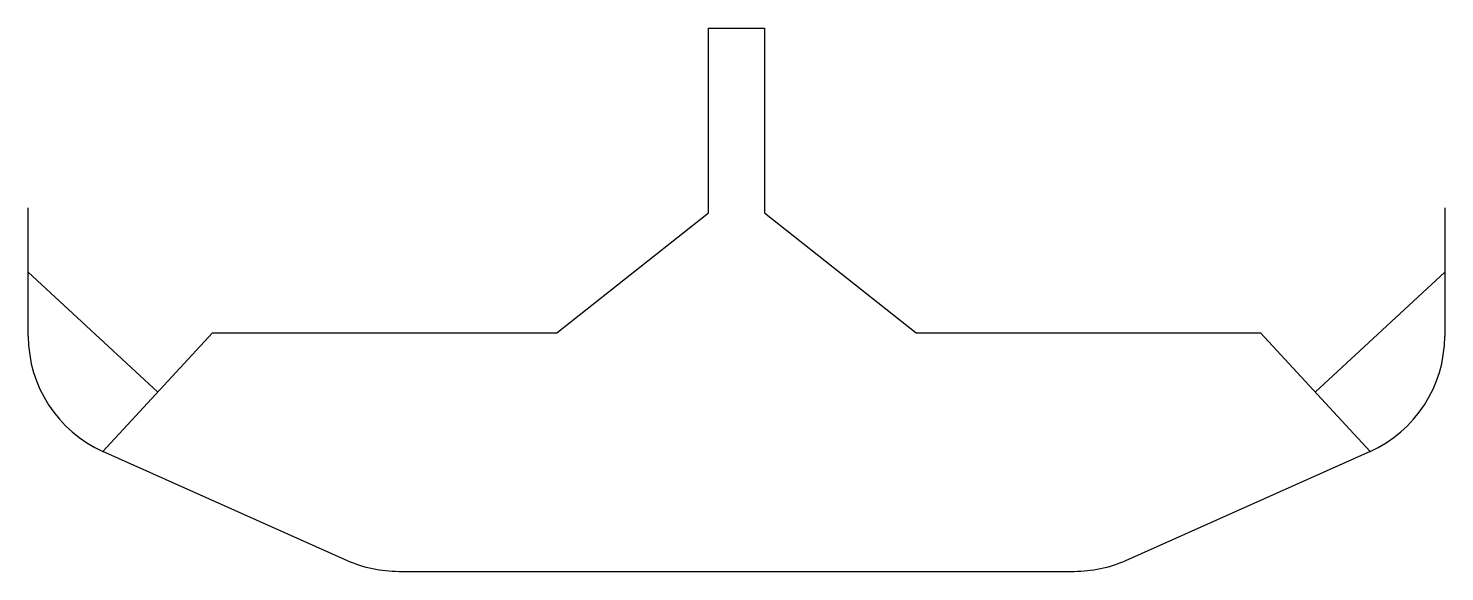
# Model space of a CAD drawing. Header units: millimetres. Extents: x -3.65 to 3.65, y 1.6 to 4.4.
import ezdxf

# ---------------------------------------------------------------- set-up
doc = ezdxf.new("R2010")
doc.units = ezdxf.units.MM
doc.layers.get('0').update_dxf_attribs({"linetype": 'CONTINUOUS'})

msp = doc.modelspace()

# ---------------------------------------------------------------- linework, layer by layer
for p, q in [((-3.65, 2.8129), (-3.65, 3.4754)), ((3.65, 3.4754), (3.65, 2.8129)), ((-2.9826, 2.5255), (-3.65, 3.1441)), ((2.9826, 2.5255), (3.65, 3.1441)), ((-2.7, 2.8315), (-3.2652, 2.2195)), ((3.2652, 2.2195), (2.7, 2.8315))]:
    msp.add_line(p, q)
msp.add_lwpolyline([(-3.2652, 2.2195), (-2.7, 2.8315), (-0.9252, 2.8315), (-0.1447, 3.45), (-0.1447, 4.4), (0.1447, 4.4), (0.1447, 3.45), (0.9252, 2.8315), (2.7, 2.8315), (3.2652, 2.2195), (2.0052, 1.6565, -0.105434), (1.7401, 1.6), (-1.7401, 1.6, -0.105434), (-2.0052, 1.6565)], format="xyb", close=True)
for centre, start, end in [((-3, 2.8129), 180, 245.92525), ((3, 2.8129), 294.07475, 360)]:
    msp.add_arc(centre, 0.65, start, end)

doc.saveas('drawing.dxf')
